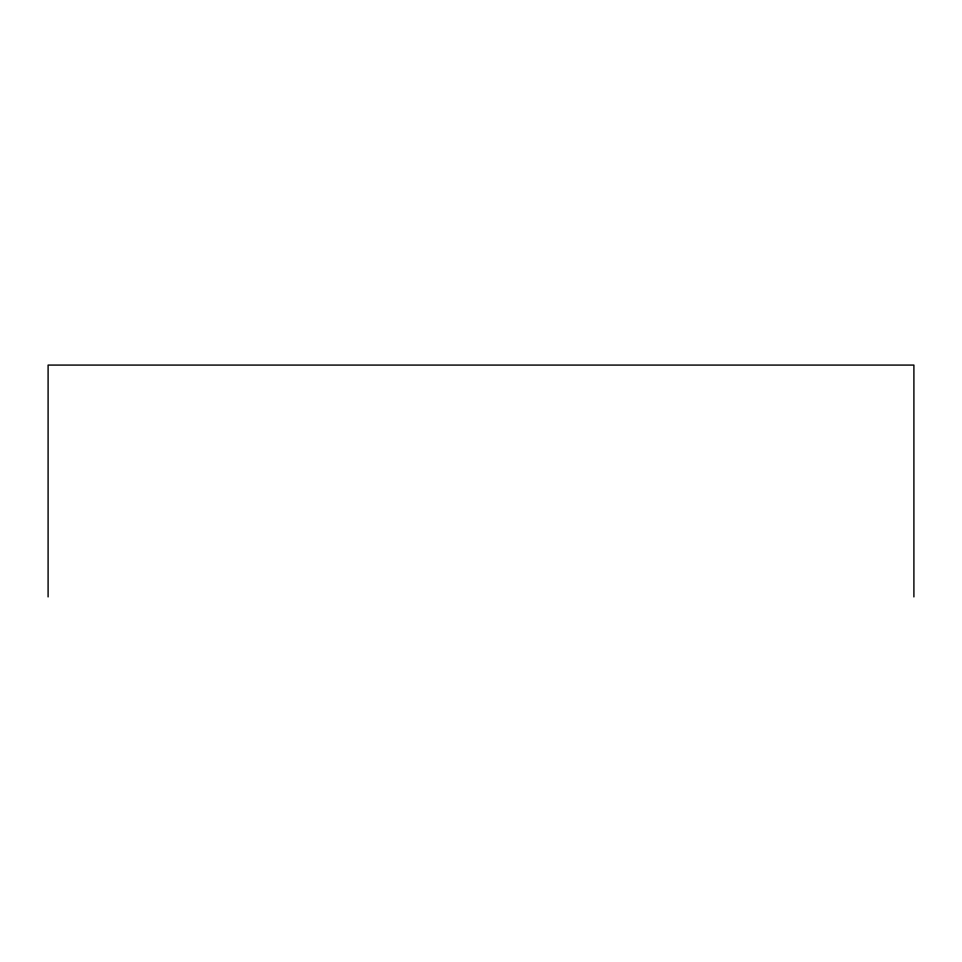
<?xml version="1.0" encoding="UTF-8"?>
<svg xmlns="http://www.w3.org/2000/svg" width="962" height="962" viewBox="0 0 962 962"><rect width="100%" height="100%" fill="white"/><g stroke="black" fill="none" stroke-linecap="round" stroke-linejoin="round"><path stroke-width="1.44" d="M913.9 596.921L913.9 365.079L48.1 365.079L48.1 596.921"/></g></svg>
